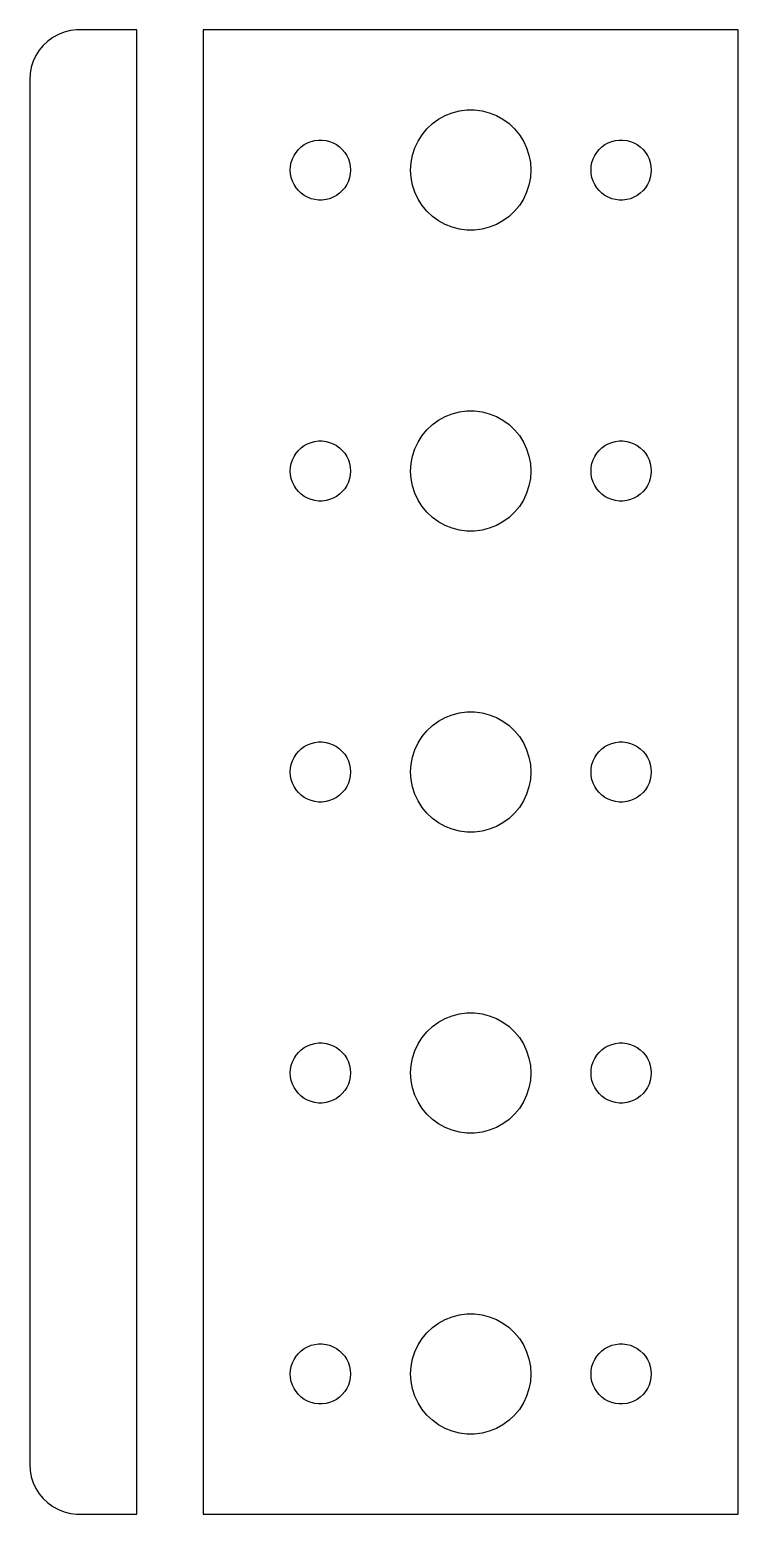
# Model space of a CAD drawing. Header units: metres. Extents: x -37 to 37, y -37 to 289.
# Drawn here: x -37 to -1.7, y 47 to 121 of the extents above; entities that cross this region are included whole.
import ezdxf

# ---------------------------------------------------------------- set-up
doc = ezdxf.new("R2010")
doc.units = ezdxf.units.M

msp = doc.modelspace()

# ---------------------------------------------------------------- linework, layer by layer
for p, q in [((-35.8396, 120.611), (-36.0936, 120.426)), ((-35.5644, 120.762), (-35.8396, 120.611)), ((-35.2725, 120.878), (-35.5644, 120.762)), ((-34.9684, 120.956), (-35.2725, 120.878)), ((-34.657, 120.995), (-34.9684, 120.956)), ((-31.6529, 120.995), (-34.657, 120.995)), ((-31.6529, 47.0049), (-31.6529, 120.995)), ((-1.65286, 120.995), (-28.3471, 120.995)), ((-28.3471, 120.995), (-28.3471, 47.0049)), ((-1.65286, 47.0049), (-1.65286, 120.995)), ((-36.5225, 119.969), (-36.6908, 119.704)), ((-36.3224, 120.211), (-36.5225, 119.969)), ((-36.0936, 120.426), (-36.3224, 120.211)), ((-36.8244, 119.42), (-36.9214, 119.122)), ((-36.6908, 119.704), (-36.8244, 119.42)), ((-36.9803, 118.813), (-37, 118.5)), ((-37, 118.5), (-37, 49.5)), ((-36.9214, 119.122), (-36.9803, 118.813)), ((-15.927, 116.853), (-15.5621, 116.947)), ((-15.5621, 116.947), (-15.1884, 116.994)), ((-15.1884, 116.994), (-14.8116, 116.994)), ((-14.8116, 116.994), (-14.4379, 116.947)), ((-14.4379, 116.947), (-14.0729, 116.853)), ((-17.1869, 116.054), (-16.9123, 116.312)), ((-16.9123, 116.312), (-16.6075, 116.533)), ((-16.6075, 116.533), (-16.2773, 116.714)), ((-16.2773, 116.714), (-15.927, 116.853)), ((-14.0729, 116.853), (-13.7227, 116.714)), ((-13.7227, 116.714), (-13.3925, 116.533)), ((-13.3925, 116.533), (-13.0877, 116.312)), ((-13.0877, 116.312), (-12.8131, 116.054)), ((-23.1387, 115.357), (-22.9635, 115.427)), ((-22.9635, 115.427), (-22.7811, 115.473)), ((-22.7811, 115.473), (-22.5942, 115.497)), ((-22.5942, 115.497), (-22.4058, 115.497)), ((-22.4058, 115.497), (-22.2189, 115.473)), ((-22.2189, 115.473), (-22.0365, 115.427)), ((-22.0365, 115.427), (-21.8613, 115.357)), ((-17.7893, 115.104), (-17.6289, 115.445)), ((-17.6289, 115.445), (-17.427, 115.763)), ((-17.427, 115.763), (-17.1869, 116.054)), ((-12.8131, 116.054), (-12.5729, 115.763)), ((-12.5729, 115.763), (-12.3711, 115.445)), ((-12.3711, 115.445), (-12.2107, 115.104)), ((-8.13866, 115.357), (-7.96352, 115.427)), ((-7.96352, 115.427), (-7.78107, 115.473)), ((-7.78107, 115.473), (-7.59418, 115.497)), ((-7.59418, 115.497), (-7.40581, 115.497)), ((-7.40581, 115.497), (-7.21892, 115.473)), ((-7.21892, 115.473), (-7.03647, 115.427)), ((-7.03647, 115.427), (-6.86133, 115.357)), ((-23.8947, 114.552), (-23.8145, 114.723)), ((-23.8145, 114.723), (-23.7135, 114.882)), ((-23.7135, 114.882), (-23.5934, 115.027)), ((-23.5934, 115.027), (-23.4561, 115.156)), ((-23.4561, 115.156), (-23.3037, 115.266)), ((-23.3037, 115.266), (-23.1387, 115.357)), ((-21.8613, 115.357), (-21.6963, 115.266)), ((-21.6963, 115.266), (-21.5439, 115.156)), ((-21.5439, 115.156), (-21.4065, 115.027)), ((-21.4065, 115.027), (-21.2865, 114.882)), ((-21.2865, 114.882), (-21.1855, 114.723)), ((-21.1855, 114.723), (-21.1053, 114.552)), ((-17.9763, 114.376), (-17.9057, 114.746)), ((-17.9057, 114.746), (-17.7893, 115.104)), ((-12.2107, 115.104), (-12.0942, 114.746)), ((-12.0942, 114.746), (-12.0237, 114.376)), ((-8.89465, 114.552), (-8.81445, 114.723)), ((-8.81445, 114.723), (-8.71352, 114.882)), ((-8.71352, 114.882), (-8.59344, 115.027)), ((-8.59344, 115.027), (-8.45613, 115.156)), ((-8.45613, 115.156), (-8.30373, 115.266)), ((-8.30373, 115.266), (-8.13866, 115.357)), ((-6.86133, 115.357), (-6.69626, 115.266)), ((-6.69626, 115.266), (-6.54385, 115.156)), ((-6.54385, 115.156), (-6.40654, 115.027)), ((-6.40654, 115.027), (-6.28647, 114.882)), ((-6.28647, 114.882), (-6.18553, 114.723)), ((-6.18553, 114.723), (-6.10533, 114.552)), ((-24, 114), (-23.9882, 114.188)), ((-23.9882, 113.812), (-24, 114)), ((-23.9882, 114.188), (-23.9529, 114.373)), ((-23.9529, 114.373), (-23.8947, 114.552)), ((-21.1053, 114.552), (-21.0471, 114.373)), ((-21.0471, 114.373), (-21.0118, 114.188)), ((-21.0118, 114.188), (-21, 114)), ((-21, 114), (-21.0118, 113.812)), ((-18, 114), (-17.9763, 114.376)), ((-17.9763, 113.624), (-18, 114)), ((-12.0237, 114.376), (-12, 114)), ((-12, 114), (-12.0237, 113.624)), ((-9, 114), (-8.98816, 114.188)), ((-8.98816, 113.812), (-9, 114)), ((-8.98816, 114.188), (-8.95287, 114.373)), ((-8.95287, 114.373), (-8.89465, 114.552)), ((-6.10533, 114.552), (-6.04712, 114.373)), ((-6.04712, 114.373), (-6.01183, 114.188)), ((-6.01183, 114.188), (-6, 114)), ((-6, 114), (-6.01183, 113.812)), ((-23.9529, 113.627), (-23.9882, 113.812)), ((-23.8947, 113.448), (-23.9529, 113.627)), ((-23.8145, 113.277), (-23.8947, 113.448)), ((-23.7135, 113.118), (-23.8145, 113.277)), ((-21.1855, 113.277), (-21.2865, 113.118)), ((-21.1053, 113.448), (-21.1855, 113.277)), ((-21.0471, 113.627), (-21.1053, 113.448)), ((-21.0118, 113.812), (-21.0471, 113.627)), ((-17.9057, 113.254), (-17.9763, 113.624)), ((-17.7893, 112.896), (-17.9057, 113.254)), ((-12.0942, 113.254), (-12.2107, 112.896)), ((-12.0237, 113.624), (-12.0942, 113.254)), ((-8.95287, 113.627), (-8.98816, 113.812)), ((-8.89465, 113.448), (-8.95287, 113.627)), ((-8.81445, 113.277), (-8.89465, 113.448)), ((-8.71352, 113.118), (-8.81445, 113.277)), ((-6.18553, 113.277), (-6.28647, 113.118)), ((-6.10533, 113.448), (-6.18553, 113.277)), ((-6.04712, 113.627), (-6.10533, 113.448)), ((-6.01183, 113.812), (-6.04712, 113.627)), ((-23.5934, 112.973), (-23.7135, 113.118)), ((-23.4561, 112.844), (-23.5934, 112.973)), ((-23.3037, 112.734), (-23.4561, 112.844)), ((-23.1387, 112.643), (-23.3037, 112.734)), ((-22.9635, 112.573), (-23.1387, 112.643)), ((-22.7811, 112.527), (-22.9635, 112.573)), ((-22.5942, 112.503), (-22.7811, 112.527)), ((-22.4058, 112.503), (-22.5942, 112.503)), ((-22.2189, 112.527), (-22.4058, 112.503)), ((-22.0365, 112.573), (-22.2189, 112.527)), ((-21.8613, 112.643), (-22.0365, 112.573)), ((-21.6963, 112.734), (-21.8613, 112.643)), ((-21.5439, 112.844), (-21.6963, 112.734)), ((-21.4065, 112.973), (-21.5439, 112.844)), ((-21.2865, 113.118), (-21.4065, 112.973)), ((-17.6289, 112.555), (-17.7893, 112.896)), ((-17.427, 112.237), (-17.6289, 112.555)), ((-12.3711, 112.555), (-12.5729, 112.237)), ((-12.2107, 112.896), (-12.3711, 112.555)), ((-8.59344, 112.973), (-8.71352, 113.118)), ((-8.45613, 112.844), (-8.59344, 112.973)), ((-8.30373, 112.734), (-8.45613, 112.844)), ((-8.13866, 112.643), (-8.30373, 112.734)), ((-7.96352, 112.573), (-8.13866, 112.643)), ((-7.78107, 112.527), (-7.96352, 112.573)), ((-7.59418, 112.503), (-7.78107, 112.527)), ((-7.40581, 112.503), (-7.59418, 112.503)), ((-7.21892, 112.527), (-7.40581, 112.503)), ((-7.03647, 112.573), (-7.21892, 112.527)), ((-6.86133, 112.643), (-7.03647, 112.573)), ((-6.69626, 112.734), (-6.86133, 112.643)), ((-6.54385, 112.844), (-6.69626, 112.734)), ((-6.40654, 112.973), (-6.54385, 112.844)), ((-6.28647, 113.118), (-6.40654, 112.973)), ((-17.1869, 111.946), (-17.427, 112.237)), ((-16.9123, 111.688), (-17.1869, 111.946)), ((-12.8131, 111.946), (-13.0877, 111.688)), ((-12.5729, 112.237), (-12.8131, 111.946)), ((-16.6075, 111.467), (-16.9123, 111.688)), ((-16.2773, 111.286), (-16.6075, 111.467)), ((-15.927, 111.147), (-16.2773, 111.286)), ((-15.5621, 111.053), (-15.927, 111.147)), ((-15.1884, 111.006), (-15.5621, 111.053)), ((-14.8116, 111.006), (-15.1884, 111.006)), ((-14.4379, 111.053), (-14.8116, 111.006)), ((-14.0729, 111.147), (-14.4379, 111.053)), ((-13.7227, 111.286), (-14.0729, 111.147)), ((-13.3925, 111.467), (-13.7227, 111.286)), ((-13.0877, 111.688), (-13.3925, 111.467)), ((-16.9123, 101.312), (-16.6075, 101.533)), ((-16.6075, 101.533), (-16.2773, 101.714)), ((-16.2773, 101.714), (-15.927, 101.853)), ((-15.927, 101.853), (-15.5621, 101.947)), ((-15.5621, 101.947), (-15.1884, 101.994)), ((-15.1884, 101.994), (-14.8116, 101.994)), ((-14.8116, 101.994), (-14.4379, 101.947)), ((-14.4379, 101.947), (-14.0729, 101.853)), ((-14.0729, 101.853), (-13.7227, 101.714)), ((-13.7227, 101.714), (-13.3925, 101.533)), ((-13.3925, 101.533), (-13.0877, 101.312)), ((-17.6289, 100.445), (-17.427, 100.763)), ((-17.427, 100.763), (-17.1869, 101.054)), ((-17.1869, 101.054), (-16.9123, 101.312)), ((-13.0877, 101.312), (-12.8131, 101.054)), ((-12.8131, 101.054), (-12.5729, 100.763)), ((-12.5729, 100.763), (-12.3711, 100.445)), ((-23.7135, 99.8817), (-23.5934, 100.027)), ((-23.5934, 100.027), (-23.4561, 100.156)), ((-23.4561, 100.156), (-23.3037, 100.266)), ((-23.3037, 100.266), (-23.1387, 100.357)), ((-23.1387, 100.357), (-22.9635, 100.427)), ((-22.9635, 100.427), (-22.7811, 100.473)), ((-22.7811, 100.473), (-22.5942, 100.497)), ((-22.5942, 100.497), (-22.4058, 100.497)), ((-22.4058, 100.497), (-22.2189, 100.473)), ((-22.2189, 100.473), (-22.0365, 100.427)), ((-22.0365, 100.427), (-21.8613, 100.357)), ((-21.8613, 100.357), (-21.6963, 100.266)), ((-21.6963, 100.266), (-21.5439, 100.156)), ((-21.5439, 100.156), (-21.4065, 100.027)), ((-21.4065, 100.027), (-21.2865, 99.8817)), ((-17.9057, 99.7461), (-17.7893, 100.104)), ((-17.7893, 100.104), (-17.6289, 100.445)), ((-12.3711, 100.445), (-12.2107, 100.104)), ((-12.2107, 100.104), (-12.0942, 99.7461)), ((-8.71352, 99.8817), (-8.59344, 100.027)), ((-8.59344, 100.027), (-8.45613, 100.156)), ((-8.45613, 100.156), (-8.30373, 100.266)), ((-8.30373, 100.266), (-8.13866, 100.357)), ((-8.13866, 100.357), (-7.96352, 100.427)), ((-7.96352, 100.427), (-7.78107, 100.473)), ((-7.78107, 100.473), (-7.59418, 100.497)), ((-7.59418, 100.497), (-7.40581, 100.497)), ((-7.40581, 100.497), (-7.21892, 100.473)), ((-7.21892, 100.473), (-7.03647, 100.427)), ((-7.03647, 100.427), (-6.86133, 100.357)), ((-6.86133, 100.357), (-6.69626, 100.266)), ((-6.69626, 100.266), (-6.54385, 100.156)), ((-6.54385, 100.156), (-6.40654, 100.027)), ((-6.40654, 100.027), (-6.28647, 99.8817)), ((-24, 99), (-23.9882, 99.188)), ((-23.9882, 99.188), (-23.9529, 99.373)), ((-23.9529, 99.373), (-23.8947, 99.5522)), ((-23.8947, 99.5522), (-23.8145, 99.7226)), ((-23.8145, 99.7226), (-23.7135, 99.8817)), ((-21.2865, 99.8817), (-21.1855, 99.7226)), ((-21.1855, 99.7226), (-21.1053, 99.5522)), ((-21.1053, 99.5522), (-21.0471, 99.373)), ((-21.0471, 99.373), (-21.0118, 99.188)), ((-21.0118, 99.188), (-21, 99)), ((-18, 99), (-17.9763, 99.376)), ((-17.9763, 99.376), (-17.9057, 99.7461)), ((-12.0942, 99.7461), (-12.0237, 99.376)), ((-12.0237, 99.376), (-12, 99)), ((-9, 99), (-8.98816, 99.188)), ((-8.98816, 99.188), (-8.95287, 99.373)), ((-8.95287, 99.373), (-8.89465, 99.5522)), ((-8.89465, 99.5522), (-8.81445, 99.7226)), ((-8.81445, 99.7226), (-8.71352, 99.8817)), ((-6.28647, 99.8817), (-6.18553, 99.7226)), ((-6.18553, 99.7226), (-6.10533, 99.5522)), ((-6.10533, 99.5522), (-6.04712, 99.373)), ((-6.04712, 99.373), (-6.01183, 99.188)), ((-6.01183, 99.188), (-6, 99)), ((-23.9882, 98.812), (-24, 99)), ((-23.9529, 98.627), (-23.9882, 98.812)), ((-23.8947, 98.4478), (-23.9529, 98.627)), ((-23.8145, 98.2774), (-23.8947, 98.4478)), ((-21.1053, 98.4478), (-21.1855, 98.2774)), ((-21.0471, 98.627), (-21.1053, 98.4478)), ((-21.0118, 98.812), (-21.0471, 98.627)), ((-21, 99), (-21.0118, 98.812)), ((-17.9763, 98.624), (-18, 99)), ((-17.9057, 98.2539), (-17.9763, 98.624)), ((-12.0237, 98.624), (-12.0942, 98.2539)), ((-12, 99), (-12.0237, 98.624)), ((-8.98816, 98.812), (-9, 99)), ((-8.95287, 98.627), (-8.98816, 98.812)), ((-8.89465, 98.4478), (-8.95287, 98.627)), ((-8.81445, 98.2774), (-8.89465, 98.4478)), ((-6.10533, 98.4478), (-6.18553, 98.2774)), ((-6.04712, 98.627), (-6.10533, 98.4478)), ((-6.01183, 98.812), (-6.04712, 98.627)), ((-6, 99), (-6.01183, 98.812)), ((-23.7135, 98.1183), (-23.8145, 98.2774)), ((-23.5934, 97.9732), (-23.7135, 98.1183)), ((-23.4561, 97.8442), (-23.5934, 97.9732)), ((-23.3037, 97.7335), (-23.4561, 97.8442)), ((-23.1387, 97.6427), (-23.3037, 97.7335)), ((-21.6963, 97.7335), (-21.8613, 97.6427)), ((-21.5439, 97.8442), (-21.6963, 97.7335)), ((-21.4065, 97.9732), (-21.5439, 97.8442)), ((-21.2865, 98.1183), (-21.4065, 97.9732)), ((-21.1855, 98.2774), (-21.2865, 98.1183)), ((-17.7893, 97.8956), (-17.9057, 98.2539)), ((-17.6289, 97.5547), (-17.7893, 97.8956)), ((-12.2107, 97.8956), (-12.3711, 97.5547)), ((-12.0942, 98.2539), (-12.2107, 97.8956)), ((-8.71352, 98.1183), (-8.81445, 98.2774)), ((-8.59344, 97.9732), (-8.71352, 98.1183)), ((-8.45613, 97.8442), (-8.59344, 97.9732)), ((-8.30373, 97.7335), (-8.45613, 97.8442)), ((-8.13866, 97.6427), (-8.30373, 97.7335)), ((-6.69626, 97.7335), (-6.86133, 97.6427)), ((-6.54385, 97.8442), (-6.69626, 97.7335)), ((-6.40654, 97.9732), (-6.54385, 97.8442)), ((-6.28647, 98.1183), (-6.40654, 97.9732)), ((-6.18553, 98.2774), (-6.28647, 98.1183)), ((-22.9635, 97.5734), (-23.1387, 97.6427)), ((-22.7811, 97.5266), (-22.9635, 97.5734)), ((-22.5942, 97.503), (-22.7811, 97.5266)), ((-22.4058, 97.503), (-22.5942, 97.503)), ((-22.2189, 97.5266), (-22.4058, 97.503)), ((-22.0365, 97.5734), (-22.2189, 97.5266)), ((-21.8613, 97.6427), (-22.0365, 97.5734)), ((-17.427, 97.2366), (-17.6289, 97.5547)), ((-17.1869, 96.9464), (-17.427, 97.2366)), ((-16.9123, 96.6884), (-17.1869, 96.9464)), ((-12.8131, 96.9464), (-13.0877, 96.6884)), ((-12.5729, 97.2366), (-12.8131, 96.9464)), ((-12.3711, 97.5547), (-12.5729, 97.2366)), ((-7.96352, 97.5734), (-8.13866, 97.6427)), ((-7.78107, 97.5266), (-7.96352, 97.5734)), ((-7.59418, 97.503), (-7.78107, 97.5266)), ((-7.40581, 97.503), (-7.59418, 97.503)), ((-7.21892, 97.5266), (-7.40581, 97.503)), ((-7.03647, 97.5734), (-7.21892, 97.5266)), ((-6.86133, 97.6427), (-7.03647, 97.5734)), ((-16.6075, 96.467), (-16.9123, 96.6884)), ((-16.2773, 96.2855), (-16.6075, 96.467)), ((-15.927, 96.1468), (-16.2773, 96.2855)), ((-13.7227, 96.2855), (-14.0729, 96.1468)), ((-13.3925, 96.467), (-13.7227, 96.2855)), ((-13.0877, 96.6884), (-13.3925, 96.467)), ((-15.5621, 96.0531), (-15.927, 96.1468)), ((-15.1884, 96.0059), (-15.5621, 96.0531)), ((-14.8116, 96.0059), (-15.1884, 96.0059)), ((-14.4379, 96.0531), (-14.8116, 96.0059)), ((-14.0729, 96.1468), (-14.4379, 96.0531)), ((-16.6075, 86.533), (-16.2773, 86.7145)), ((-16.2773, 86.7145), (-15.927, 86.8532)), ((-15.927, 86.8532), (-15.5621, 86.9469)), ((-15.5621, 86.9469), (-15.1884, 86.9941)), ((-15.1884, 86.9941), (-14.8116, 86.9941)), ((-14.8116, 86.9941), (-14.4379, 86.9469)), ((-14.4379, 86.9469), (-14.0729, 86.8532)), ((-14.0729, 86.8532), (-13.7227, 86.7145)), ((-13.7227, 86.7145), (-13.3925, 86.533)), ((-17.427, 85.7634), (-17.1869, 86.0536)), ((-17.1869, 86.0536), (-16.9123, 86.3115)), ((-16.9123, 86.3115), (-16.6075, 86.533)), ((-13.3925, 86.533), (-13.0877, 86.3115)), ((-13.0877, 86.3115), (-12.8131, 86.0536)), ((-12.8131, 86.0536), (-12.5729, 85.7634)), ((-23.5934, 85.0268), (-23.4561, 85.1558)), ((-23.4561, 85.1558), (-23.3037, 85.2665)), ((-23.3037, 85.2665), (-23.1387, 85.3572)), ((-23.1387, 85.3572), (-22.9635, 85.4266)), ((-22.9635, 85.4266), (-22.7811, 85.4734)), ((-22.7811, 85.4734), (-22.5942, 85.497)), ((-22.5942, 85.497), (-22.4058, 85.497)), ((-22.4058, 85.497), (-22.2189, 85.4734)), ((-22.2189, 85.4734), (-22.0365, 85.4266)), ((-22.0365, 85.4266), (-21.8613, 85.3572)), ((-21.8613, 85.3572), (-21.6963, 85.2665)), ((-21.6963, 85.2665), (-21.5439, 85.1558)), ((-21.5439, 85.1558), (-21.4065, 85.0268)), ((-17.9057, 84.7461), (-17.7893, 85.1044)), ((-17.7893, 85.1044), (-17.6289, 85.4453)), ((-17.6289, 85.4453), (-17.427, 85.7634)), ((-12.5729, 85.7634), (-12.3711, 85.4453)), ((-12.3711, 85.4453), (-12.2107, 85.1044)), ((-12.2107, 85.1044), (-12.0942, 84.7461)), ((-8.59344, 85.0268), (-8.45613, 85.1558)), ((-8.45613, 85.1558), (-8.30373, 85.2665)), ((-8.30373, 85.2665), (-8.13866, 85.3572)), ((-8.13866, 85.3572), (-7.96352, 85.4266)), ((-7.96352, 85.4266), (-7.78107, 85.4734)), ((-7.78107, 85.4734), (-7.59418, 85.497)), ((-7.59418, 85.497), (-7.40581, 85.497)), ((-7.40581, 85.497), (-7.21892, 85.4734)), ((-7.21892, 85.4734), (-7.03647, 85.4266)), ((-7.03647, 85.4266), (-6.86133, 85.3572)), ((-6.86133, 85.3572), (-6.69626, 85.2665)), ((-6.69626, 85.2665), (-6.54385, 85.1558)), ((-6.54385, 85.1558), (-6.40654, 85.0268)), ((-23.9882, 84.188), (-23.9529, 84.373)), ((-23.9529, 84.373), (-23.8947, 84.5522)), ((-23.8947, 84.5522), (-23.8145, 84.7226)), ((-23.8145, 84.7226), (-23.7135, 84.8817)), ((-23.7135, 84.8817), (-23.5934, 85.0268)), ((-21.4065, 85.0268), (-21.2865, 84.8817)), ((-21.2865, 84.8817), (-21.1855, 84.7226)), ((-21.1855, 84.7226), (-21.1053, 84.5522)), ((-21.1053, 84.5522), (-21.0471, 84.373)), ((-21.0471, 84.373), (-21.0118, 84.188)), ((-18, 84), (-17.9763, 84.376)), ((-17.9763, 84.376), (-17.9057, 84.7461)), ((-12.0942, 84.7461), (-12.0237, 84.376)), ((-12.0237, 84.376), (-12, 84)), ((-8.98816, 84.188), (-8.95287, 84.373)), ((-8.95287, 84.373), (-8.89465, 84.5522)), ((-8.89465, 84.5522), (-8.81445, 84.7226)), ((-8.81445, 84.7226), (-8.71352, 84.8817)), ((-8.71352, 84.8817), (-8.59344, 85.0268)), ((-6.40654, 85.0268), (-6.28647, 84.8817)), ((-6.28647, 84.8817), (-6.18553, 84.7226)), ((-6.18553, 84.7226), (-6.10533, 84.5522)), ((-6.10533, 84.5522), (-6.04712, 84.373)), ((-6.04712, 84.373), (-6.01183, 84.188)), ((-24, 84), (-23.9882, 84.188)), ((-23.9882, 83.812), (-24, 84)), ((-23.9529, 83.627), (-23.9882, 83.812)), ((-23.8947, 83.4478), (-23.9529, 83.627)), ((-21.0471, 83.627), (-21.1053, 83.4478)), ((-21.0118, 83.812), (-21.0471, 83.627)), ((-21.0118, 84.188), (-21, 84)), ((-21, 84), (-21.0118, 83.812)), ((-17.9763, 83.624), (-18, 84)), ((-17.9057, 83.2539), (-17.9763, 83.624)), ((-12.0237, 83.624), (-12.0942, 83.2539)), ((-12, 84), (-12.0237, 83.624)), ((-9, 84), (-8.98816, 84.188)), ((-8.98816, 83.812), (-9, 84)), ((-8.95287, 83.627), (-8.98816, 83.812)), ((-8.89465, 83.4478), (-8.95287, 83.627)), ((-6.04712, 83.627), (-6.10533, 83.4478)), ((-6.01183, 83.812), (-6.04712, 83.627)), ((-6.01183, 84.188), (-6, 84)), ((-6, 84), (-6.01183, 83.812)), ((-23.8145, 83.2774), (-23.8947, 83.4478)), ((-23.7135, 83.1183), (-23.8145, 83.2774)), ((-23.5934, 82.9732), (-23.7135, 83.1183)), ((-23.4561, 82.8442), (-23.5934, 82.9732)), ((-21.4065, 82.9732), (-21.5439, 82.8442)), ((-21.2865, 83.1183), (-21.4065, 82.9732)), ((-21.1855, 83.2774), (-21.2865, 83.1183)), ((-21.1053, 83.4478), (-21.1855, 83.2774)), ((-17.7893, 82.8956), (-17.9057, 83.2539)), ((-17.6289, 82.5547), (-17.7893, 82.8956)), ((-12.2107, 82.8956), (-12.3711, 82.5547)), ((-12.0942, 83.2539), (-12.2107, 82.8956)), ((-8.81445, 83.2774), (-8.89465, 83.4478)), ((-8.71352, 83.1183), (-8.81445, 83.2774)), ((-8.59344, 82.9732), (-8.71352, 83.1183)), ((-8.45613, 82.8442), (-8.59344, 82.9732)), ((-6.40654, 82.9732), (-6.54385, 82.8442)), ((-6.28647, 83.1183), (-6.40654, 82.9732)), ((-6.18553, 83.2774), (-6.28647, 83.1183)), ((-6.10533, 83.4478), (-6.18553, 83.2774)), ((-23.3037, 82.7335), (-23.4561, 82.8442)), ((-23.1387, 82.6428), (-23.3037, 82.7335)), ((-22.9635, 82.5734), (-23.1387, 82.6428)), ((-22.7811, 82.5266), (-22.9635, 82.5734)), ((-22.5942, 82.503), (-22.7811, 82.5266)), ((-22.4058, 82.503), (-22.5942, 82.503)), ((-22.2189, 82.5266), (-22.4058, 82.503)), ((-22.0365, 82.5734), (-22.2189, 82.5266)), ((-21.8613, 82.6428), (-22.0365, 82.5734)), ((-21.6963, 82.7335), (-21.8613, 82.6428)), ((-21.5439, 82.8442), (-21.6963, 82.7335)), ((-17.427, 82.2366), (-17.6289, 82.5547)), ((-17.1869, 81.9464), (-17.427, 82.2366)), ((-12.5729, 82.2366), (-12.8131, 81.9464)), ((-12.3711, 82.5547), (-12.5729, 82.2366)), ((-8.30373, 82.7335), (-8.45613, 82.8442)), ((-8.13866, 82.6428), (-8.30373, 82.7335)), ((-7.96352, 82.5734), (-8.13866, 82.6428)), ((-7.78107, 82.5266), (-7.96352, 82.5734)), ((-7.59418, 82.503), (-7.78107, 82.5266)), ((-7.40581, 82.503), (-7.59418, 82.503)), ((-7.21892, 82.5266), (-7.40581, 82.503)), ((-7.03647, 82.5734), (-7.21892, 82.5266)), ((-6.86133, 82.6428), (-7.03647, 82.5734)), ((-6.69626, 82.7335), (-6.86133, 82.6428)), ((-6.54385, 82.8442), (-6.69626, 82.7335)), ((-16.9123, 81.6885), (-17.1869, 81.9464)), ((-16.6075, 81.467), (-16.9123, 81.6885)), ((-16.2773, 81.2855), (-16.6075, 81.467)), ((-13.3925, 81.467), (-13.7227, 81.2855)), ((-13.0877, 81.6885), (-13.3925, 81.467)), ((-12.8131, 81.9464), (-13.0877, 81.6885)), ((-15.927, 81.1468), (-16.2773, 81.2855)), ((-15.5621, 81.0531), (-15.927, 81.1468)), ((-15.1884, 81.0059), (-15.5621, 81.0531)), ((-14.8116, 81.0059), (-15.1884, 81.0059)), ((-14.4379, 81.0531), (-14.8116, 81.0059)), ((-14.0729, 81.1468), (-14.4379, 81.0531)), ((-13.7227, 81.2855), (-14.0729, 81.1468)), ((-16.2773, 71.7145), (-15.927, 71.8532)), ((-15.927, 71.8532), (-15.5621, 71.9469)), ((-15.5621, 71.9469), (-15.1884, 71.9941)), ((-15.1884, 71.9941), (-14.8116, 71.9941)), ((-14.8116, 71.9941), (-14.4379, 71.9469)), ((-14.4379, 71.9469), (-14.0729, 71.8532)), ((-14.0729, 71.8532), (-13.7227, 71.7145)), ((-17.427, 70.7634), (-17.1869, 71.0536)), ((-17.1869, 71.0536), (-16.9123, 71.3116)), ((-16.9123, 71.3116), (-16.6075, 71.533)), ((-16.6075, 71.533), (-16.2773, 71.7145)), ((-13.7227, 71.7145), (-13.3925, 71.533)), ((-13.3925, 71.533), (-13.0877, 71.3116)), ((-13.0877, 71.3116), (-12.8131, 71.0536)), ((-12.8131, 71.0536), (-12.5729, 70.7634)), ((-23.3037, 70.2665), (-23.1387, 70.3573)), ((-23.1387, 70.3573), (-22.9635, 70.4266)), ((-22.9635, 70.4266), (-22.7811, 70.4734)), ((-22.7811, 70.4734), (-22.5942, 70.497)), ((-22.5942, 70.497), (-22.4058, 70.497)), ((-22.4058, 70.497), (-22.2189, 70.4734)), ((-22.2189, 70.4734), (-22.0365, 70.4266)), ((-22.0365, 70.4266), (-21.8613, 70.3573)), ((-21.8613, 70.3573), (-21.6963, 70.2665)), ((-17.7893, 70.1044), (-17.6289, 70.4453)), ((-17.6289, 70.4453), (-17.427, 70.7634)), ((-12.5729, 70.7634), (-12.3711, 70.4453)), ((-12.3711, 70.4453), (-12.2107, 70.1044)), ((-8.30373, 70.2665), (-8.13866, 70.3573)), ((-8.13866, 70.3573), (-7.96352, 70.4266)), ((-7.96352, 70.4266), (-7.78107, 70.4734)), ((-7.78107, 70.4734), (-7.59418, 70.497)), ((-7.59418, 70.497), (-7.40581, 70.497)), ((-7.40581, 70.497), (-7.21892, 70.4734)), ((-7.21892, 70.4734), (-7.03647, 70.4266)), ((-7.03647, 70.4266), (-6.86133, 70.3573)), ((-6.86133, 70.3573), (-6.69626, 70.2665)), ((-23.9529, 69.373), (-23.8947, 69.5522)), ((-23.8947, 69.5522), (-23.8145, 69.7226)), ((-23.8145, 69.7226), (-23.7135, 69.8817)), ((-23.7135, 69.8817), (-23.5934, 70.0268)), ((-23.5934, 70.0268), (-23.4561, 70.1558)), ((-23.4561, 70.1558), (-23.3037, 70.2665)), ((-21.6963, 70.2665), (-21.5439, 70.1558)), ((-21.5439, 70.1558), (-21.4065, 70.0268)), ((-21.4065, 70.0268), (-21.2865, 69.8817)), ((-21.2865, 69.8817), (-21.1855, 69.7226)), ((-21.1855, 69.7226), (-21.1053, 69.5522)), ((-21.1053, 69.5522), (-21.0471, 69.373)), ((-17.9763, 69.376), (-17.9057, 69.7461)), ((-17.9057, 69.7461), (-17.7893, 70.1044)), ((-12.2107, 70.1044), (-12.0942, 69.7461)), ((-12.0942, 69.7461), (-12.0237, 69.376)), ((-8.95287, 69.373), (-8.89465, 69.5522)), ((-8.89465, 69.5522), (-8.81445, 69.7226)), ((-8.81445, 69.7226), (-8.71352, 69.8817)), ((-8.71352, 69.8817), (-8.59344, 70.0268)), ((-8.59344, 70.0268), (-8.45613, 70.1558)), ((-8.45613, 70.1558), (-8.30373, 70.2665)), ((-6.69626, 70.2665), (-6.54385, 70.1558)), ((-6.54385, 70.1558), (-6.40654, 70.0268)), ((-6.40654, 70.0268), (-6.28647, 69.8817)), ((-6.28647, 69.8817), (-6.18553, 69.7226)), ((-6.18553, 69.7226), (-6.10533, 69.5522)), ((-6.10533, 69.5522), (-6.04712, 69.373)), ((-24, 69), (-23.9882, 69.188)), ((-23.9882, 68.812), (-24, 69)), ((-23.9882, 69.188), (-23.9529, 69.373)), ((-23.9529, 68.627), (-23.9882, 68.812)), ((-21.0471, 69.373), (-21.0118, 69.188)), ((-21.0118, 68.812), (-21.0471, 68.627)), ((-21.0118, 69.188), (-21, 69)), ((-21, 69), (-21.0118, 68.812)), ((-18, 69), (-17.9763, 69.376)), ((-17.9763, 68.624), (-18, 69)), ((-12.0237, 69.376), (-12, 69)), ((-12, 69), (-12.0237, 68.624)), ((-9, 69), (-8.98816, 69.188)), ((-8.98816, 68.812), (-9, 69)), ((-8.98816, 69.188), (-8.95287, 69.373)), ((-8.95287, 68.627), (-8.98816, 68.812)), ((-6.04712, 69.373), (-6.01183, 69.188)), ((-6.01183, 68.812), (-6.04712, 68.627)), ((-6.01183, 69.188), (-6, 69)), ((-6, 69), (-6.01183, 68.812)), ((-23.8947, 68.4478), (-23.9529, 68.627)), ((-23.8145, 68.2774), (-23.8947, 68.4478)), ((-23.7135, 68.1183), (-23.8145, 68.2774)), ((-23.5934, 67.9732), (-23.7135, 68.1183)), ((-21.2865, 68.1183), (-21.4065, 67.9732)), ((-21.1855, 68.2774), (-21.2865, 68.1183)), ((-21.1053, 68.4478), (-21.1855, 68.2774)), ((-21.0471, 68.627), (-21.1053, 68.4478)), ((-17.9057, 68.2539), (-17.9763, 68.624)), ((-17.7893, 67.8956), (-17.9057, 68.2539)), ((-12.0942, 68.2539), (-12.2107, 67.8956)), ((-12.0237, 68.624), (-12.0942, 68.2539)), ((-8.89465, 68.4478), (-8.95287, 68.627)), ((-8.81445, 68.2774), (-8.89465, 68.4478)), ((-8.71352, 68.1183), (-8.81445, 68.2774)), ((-8.59344, 67.9732), (-8.71352, 68.1183)), ((-6.28647, 68.1183), (-6.40654, 67.9732)), ((-6.18553, 68.2774), (-6.28647, 68.1183)), ((-6.10533, 68.4478), (-6.18553, 68.2774)), ((-6.04712, 68.627), (-6.10533, 68.4478)), ((-23.4561, 67.8442), (-23.5934, 67.9732)), ((-23.3037, 67.7335), (-23.4561, 67.8442)), ((-23.1387, 67.6428), (-23.3037, 67.7335)), ((-22.9635, 67.5734), (-23.1387, 67.6428)), ((-22.7811, 67.5266), (-22.9635, 67.5734)), ((-22.5942, 67.503), (-22.7811, 67.5266)), ((-22.4058, 67.503), (-22.5942, 67.503)), ((-22.2189, 67.5266), (-22.4058, 67.503)), ((-22.0365, 67.5734), (-22.2189, 67.5266)), ((-21.8613, 67.6428), (-22.0365, 67.5734)), ((-21.6963, 67.7335), (-21.8613, 67.6428)), ((-21.5439, 67.8442), (-21.6963, 67.7335)), ((-21.4065, 67.9732), (-21.5439, 67.8442)), ((-17.6289, 67.5547), (-17.7893, 67.8956)), ((-17.427, 67.2366), (-17.6289, 67.5547)), ((-12.3711, 67.5547), (-12.5729, 67.2366)), ((-12.2107, 67.8956), (-12.3711, 67.5547)), ((-8.45613, 67.8442), (-8.59344, 67.9732)), ((-8.30373, 67.7335), (-8.45613, 67.8442)), ((-8.13866, 67.6428), (-8.30373, 67.7335)), ((-7.96352, 67.5734), (-8.13866, 67.6428)), ((-7.78107, 67.5266), (-7.96352, 67.5734)), ((-7.59418, 67.503), (-7.78107, 67.5266)), ((-7.40581, 67.503), (-7.59418, 67.503)), ((-7.21892, 67.5266), (-7.40581, 67.503)), ((-7.03647, 67.5734), (-7.21892, 67.5266)), ((-6.86133, 67.6428), (-7.03647, 67.5734)), ((-6.69626, 67.7335), (-6.86133, 67.6428)), ((-6.54385, 67.8442), (-6.69626, 67.7335)), ((-6.40654, 67.9732), (-6.54385, 67.8442)), ((-17.1869, 66.9464), (-17.427, 67.2366)), ((-16.9123, 66.6885), (-17.1869, 66.9464)), ((-16.6075, 66.467), (-16.9123, 66.6885)), ((-13.0877, 66.6885), (-13.3925, 66.467)), ((-12.8131, 66.9464), (-13.0877, 66.6885)), ((-12.5729, 67.2366), (-12.8131, 66.9464)), ((-16.2773, 66.2855), (-16.6075, 66.467)), ((-15.927, 66.1468), (-16.2773, 66.2855)), ((-15.5621, 66.0531), (-15.927, 66.1468)), ((-15.1884, 66.0059), (-15.5621, 66.0531)), ((-14.8116, 66.0059), (-15.1884, 66.0059)), ((-14.4379, 66.0531), (-14.8116, 66.0059)), ((-14.0729, 66.1468), (-14.4379, 66.0531)), ((-13.7227, 66.2855), (-14.0729, 66.1468)), ((-13.3925, 66.467), (-13.7227, 66.2855)), ((-15.5621, 56.9469), (-15.1884, 56.9941)), ((-15.1884, 56.9941), (-14.8116, 56.9941)), ((-14.8116, 56.9941), (-14.4379, 56.9469)), ((-17.1869, 56.0536), (-16.9123, 56.3115)), ((-16.9123, 56.3115), (-16.6075, 56.533)), ((-16.6075, 56.533), (-16.2773, 56.7145)), ((-16.2773, 56.7145), (-15.927, 56.8532)), ((-15.927, 56.8532), (-15.5621, 56.9469)), ((-14.4379, 56.9469), (-14.0729, 56.8532)), ((-14.0729, 56.8532), (-13.7227, 56.7145)), ((-13.7227, 56.7145), (-13.3925, 56.533)), ((-13.3925, 56.533), (-13.0877, 56.3115)), ((-13.0877, 56.3115), (-12.8131, 56.0536)), ((-22.7811, 55.4734), (-22.5942, 55.497)), ((-22.5942, 55.497), (-22.4058, 55.497)), ((-22.4058, 55.497), (-22.2189, 55.4734)), ((-17.6289, 55.4453), (-17.427, 55.7634)), ((-17.427, 55.7634), (-17.1869, 56.0536)), ((-12.8131, 56.0536), (-12.5729, 55.7634)), ((-12.5729, 55.7634), (-12.3711, 55.4453)), ((-7.78107, 55.4734), (-7.59418, 55.497)), ((-7.59418, 55.497), (-7.40581, 55.497)), ((-7.40581, 55.497), (-7.21892, 55.4734)), ((-23.8145, 54.7226), (-23.7135, 54.8817)), ((-23.7135, 54.8817), (-23.5934, 55.0268)), ((-23.5934, 55.0268), (-23.4561, 55.1558)), ((-23.4561, 55.1558), (-23.3037, 55.2665)), ((-23.3037, 55.2665), (-23.1387, 55.3572)), ((-23.1387, 55.3572), (-22.9635, 55.4266)), ((-22.9635, 55.4266), (-22.7811, 55.4734)), ((-22.2189, 55.4734), (-22.0365, 55.4266)), ((-22.0365, 55.4266), (-21.8613, 55.3572)), ((-21.8613, 55.3572), (-21.6963, 55.2665)), ((-21.6963, 55.2665), (-21.5439, 55.1558)), ((-21.5439, 55.1558), (-21.4065, 55.0268)), ((-21.4065, 55.0268), (-21.2865, 54.8817)), ((-21.2865, 54.8817), (-21.1855, 54.7226)), ((-17.9057, 54.7461), (-17.7893, 55.1044)), ((-17.7893, 55.1044), (-17.6289, 55.4453)), ((-12.3711, 55.4453), (-12.2107, 55.1044)), ((-12.2107, 55.1044), (-12.0942, 54.7461)), ((-8.81445, 54.7226), (-8.71352, 54.8817)), ((-8.71352, 54.8817), (-8.59344, 55.0268)), ((-8.59344, 55.0268), (-8.45613, 55.1558)), ((-8.45613, 55.1558), (-8.30373, 55.2665)), ((-8.30373, 55.2665), (-8.13866, 55.3572)), ((-8.13866, 55.3572), (-7.96352, 55.4266)), ((-7.96352, 55.4266), (-7.78107, 55.4734)), ((-7.21892, 55.4734), (-7.03647, 55.4266)), ((-7.03647, 55.4266), (-6.86133, 55.3572)), ((-6.86133, 55.3572), (-6.69626, 55.2665)), ((-6.69626, 55.2665), (-6.54385, 55.1558)), ((-6.54385, 55.1558), (-6.40654, 55.0268)), ((-6.40654, 55.0268), (-6.28647, 54.8817)), ((-6.28647, 54.8817), (-6.18553, 54.7226)), ((-24, 54), (-23.9882, 54.188)), ((-23.9882, 54.188), (-23.9529, 54.373)), ((-23.9529, 54.373), (-23.8947, 54.5522)), ((-23.8947, 54.5522), (-23.8145, 54.7226)), ((-21.1855, 54.7226), (-21.1053, 54.5522)), ((-21.1053, 54.5522), (-21.0471, 54.373)), ((-21.0471, 54.373), (-21.0118, 54.188)), ((-21.0118, 54.188), (-21, 54)), ((-18, 54), (-17.9763, 54.376)), ((-17.9763, 54.376), (-17.9057, 54.7461)), ((-12.0942, 54.7461), (-12.0237, 54.376)), ((-12.0237, 54.376), (-12, 54)), ((-9, 54), (-8.98816, 54.188)), ((-8.98816, 54.188), (-8.95287, 54.373)), ((-8.95287, 54.373), (-8.89465, 54.5522)), ((-8.89465, 54.5522), (-8.81445, 54.7226)), ((-6.18553, 54.7226), (-6.10533, 54.5522)), ((-6.10533, 54.5522), (-6.04712, 54.373)), ((-6.04712, 54.373), (-6.01183, 54.188)), ((-6.01183, 54.188), (-6, 54)), ((-23.9882, 53.812), (-24, 54)), ((-23.9529, 53.627), (-23.9882, 53.812)), ((-23.8947, 53.4478), (-23.9529, 53.627)), ((-23.8145, 53.2774), (-23.8947, 53.4478)), ((-23.7135, 53.1183), (-23.8145, 53.2774)), ((-21.1855, 53.2774), (-21.2865, 53.1183)), ((-21.1053, 53.4478), (-21.1855, 53.2774)), ((-21.0471, 53.627), (-21.1053, 53.4478)), ((-21.0118, 53.812), (-21.0471, 53.627)), ((-21, 54), (-21.0118, 53.812)), ((-17.9763, 53.624), (-18, 54)), ((-17.9057, 53.2539), (-17.9763, 53.624)), ((-12.0237, 53.624), (-12.0942, 53.2539)), ((-12, 54), (-12.0237, 53.624)), ((-8.98816, 53.812), (-9, 54)), ((-8.95287, 53.627), (-8.98816, 53.812)), ((-8.89465, 53.4478), (-8.95287, 53.627)), ((-8.81445, 53.2774), (-8.89465, 53.4478)), ((-8.71352, 53.1183), (-8.81445, 53.2774)), ((-6.18553, 53.2774), (-6.28647, 53.1183)), ((-6.10533, 53.4478), (-6.18553, 53.2774)), ((-6.04712, 53.627), (-6.10533, 53.4478)), ((-6.01183, 53.812), (-6.04712, 53.627)), ((-6, 54), (-6.01183, 53.812)), ((-23.5934, 52.9732), (-23.7135, 53.1183)), ((-23.4561, 52.8442), (-23.5934, 52.9732)), ((-23.3037, 52.7335), (-23.4561, 52.8442)), ((-23.1387, 52.6428), (-23.3037, 52.7335)), ((-22.9635, 52.5734), (-23.1387, 52.6428)), ((-22.7811, 52.5266), (-22.9635, 52.5734)), ((-22.0365, 52.5734), (-22.2189, 52.5266)), ((-21.8613, 52.6428), (-22.0365, 52.5734)), ((-21.6963, 52.7335), (-21.8613, 52.6428)), ((-21.5439, 52.8442), (-21.6963, 52.7335)), ((-21.4065, 52.9732), (-21.5439, 52.8442)), ((-21.2865, 53.1183), (-21.4065, 52.9732)), ((-17.7893, 52.8956), (-17.9057, 53.2539)), ((-17.6289, 52.5547), (-17.7893, 52.8956)), ((-17.427, 52.2366), (-17.6289, 52.5547)), ((-12.3711, 52.5547), (-12.5729, 52.2366)), ((-12.2107, 52.8956), (-12.3711, 52.5547)), ((-12.0942, 53.2539), (-12.2107, 52.8956)), ((-8.59344, 52.9732), (-8.71352, 53.1183)), ((-8.45613, 52.8442), (-8.59344, 52.9732)), ((-8.30373, 52.7335), (-8.45613, 52.8442)), ((-8.13866, 52.6428), (-8.30373, 52.7335)), ((-7.96352, 52.5734), (-8.13866, 52.6428)), ((-7.78107, 52.5266), (-7.96352, 52.5734)), ((-7.03647, 52.5734), (-7.21892, 52.5266)), ((-6.86133, 52.6428), (-7.03647, 52.5734)), ((-6.69626, 52.7335), (-6.86133, 52.6428)), ((-6.54385, 52.8442), (-6.69626, 52.7335)), ((-6.40654, 52.9732), (-6.54385, 52.8442)), ((-6.28647, 53.1183), (-6.40654, 52.9732)), ((-22.5942, 52.503), (-22.7811, 52.5266)), ((-22.4058, 52.503), (-22.5942, 52.503)), ((-22.2189, 52.5266), (-22.4058, 52.503)), ((-17.1869, 51.9464), (-17.427, 52.2366)), ((-16.9123, 51.6885), (-17.1869, 51.9464)), ((-12.8131, 51.9464), (-13.0877, 51.6885)), ((-12.5729, 52.2366), (-12.8131, 51.9464)), ((-7.59418, 52.503), (-7.78107, 52.5266)), ((-7.40581, 52.503), (-7.59418, 52.503)), ((-7.21892, 52.5266), (-7.40581, 52.503)), ((-16.6075, 51.467), (-16.9123, 51.6885)), ((-16.2773, 51.2855), (-16.6075, 51.467)), ((-15.927, 51.1468), (-16.2773, 51.2855)), ((-15.5621, 51.0531), (-15.927, 51.1468)), ((-14.0729, 51.1468), (-14.4379, 51.0531)), ((-13.7227, 51.2855), (-14.0729, 51.1468)), ((-13.3925, 51.467), (-13.7227, 51.2855)), ((-13.0877, 51.6885), (-13.3925, 51.467)), ((-15.1884, 51.0059), (-15.5621, 51.0531)), ((-14.8116, 51.0059), (-15.1884, 51.0059)), ((-14.4379, 51.0531), (-14.8116, 51.0059)), ((-37, 49.5), (-36.9803, 49.1867)), ((-36.9803, 49.1867), (-36.9214, 48.8783)), ((-36.9214, 48.8783), (-36.8244, 48.5797)), ((-36.8244, 48.5797), (-36.6908, 48.2956)), ((-36.6908, 48.2956), (-36.5225, 48.0305)), ((-36.5225, 48.0305), (-36.3224, 47.7886)), ((-36.3224, 47.7886), (-36.0936, 47.5737)), ((-36.0936, 47.5737), (-35.8396, 47.3892)), ((-35.8396, 47.3892), (-35.5644, 47.2379)), ((-35.5644, 47.2379), (-35.2725, 47.1224)), ((-35.2725, 47.1224), (-34.9684, 47.0443)), ((-34.9684, 47.0443), (-34.657, 47.0049)), ((-34.657, 47.0049), (-31.6529, 47.0049)), ((-28.3471, 47.0049), (-1.65286, 47.0049))]:
    msp.add_line(p, q)

doc.saveas('drawing.dxf')
